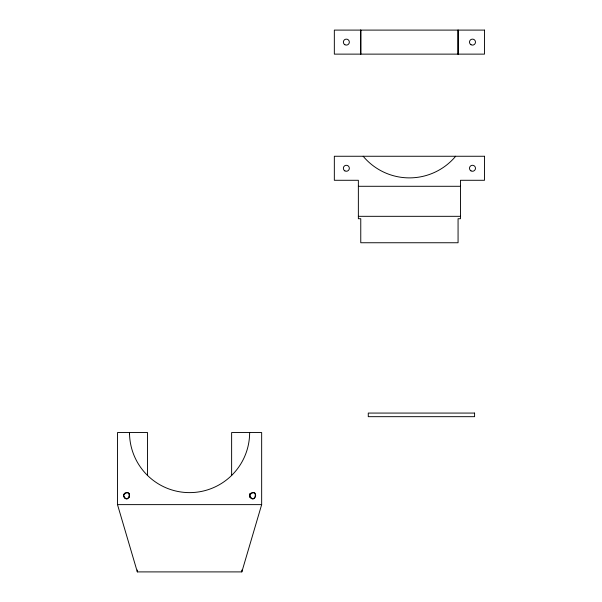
<?xml version="1.0" encoding="UTF-8"?>
<svg xmlns="http://www.w3.org/2000/svg" width="602" height="602" viewBox="0 0 602 602"><rect width="100%" height="100%" fill="white"/><g stroke="black" fill="none" stroke-linecap="round" stroke-linejoin="round"><path stroke-width="0.9" d="M147.535 475.618L147.535 432.552L117.503 432.552L117.503 504.626L137.324 571.9L241.838 571.9L261.659 504.626L261.659 432.552L231.627 432.552L231.627 475.618M358.363 186.289L460.47 186.289M358.363 216.321L460.47 216.321M117.503 504.626L261.659 504.626M249.642 493.76L249.642 497.267M241.838 570.026L241.838 571.9M137.324 570.026L137.324 571.9M129.513 434.403L129.513 432.552A60.065 60.065 0 0 0 189.577 492.617A60.065 60.065 0 0 0 249.642 432.552M129.513 493.76L129.513 497.267M455.669 156.257A60.275 60.275 0 0 1 363.164 156.257M360.764 30.1L360.764 54.127L360.764 30.1M458.069 30.1L458.069 54.127L458.069 30.1M123.613 494.844C127.797 507.862 133.742 485.656 123.613 494.844M249.747 494.844C253.931 507.862 259.883 485.656 249.747 494.844M484.497 30.1L334.336 30.1L334.336 54.127L484.497 54.127L484.497 30.1M484.497 156.257L334.336 156.257L334.336 180.284L358.363 180.284L358.363 218.722L360.764 218.722L360.764 242.749L458.069 242.749L458.069 218.722L460.47 218.722L460.47 180.284L484.497 180.284L484.497 156.257M474.587 413.07L368.273 413.07L368.273 416.674L474.587 416.674L474.587 413.07M125.013 498.223A3.002 3.002 0 0 0 129.513 495.619A3.002 3.002 0 0 0 125.013 493.015A3.002 3.002 0 0 0 125.013 498.223M251.147 498.223A3.002 3.002 0 0 0 255.654 495.619A3.002 3.002 0 0 0 251.147 493.015A3.002 3.002 0 0 0 251.147 498.223M470.982 170.87A3.002 3.002 0 0 0 475.49 168.267A3.002 3.002 0 0 0 470.982 165.67A3.002 3.002 0 0 0 470.982 170.87M344.848 170.87A3.002 3.002 0 0 0 349.348 168.267A3.002 3.002 0 0 0 344.848 165.67A3.002 3.002 0 0 0 344.848 170.87M344.848 44.714A3.002 3.002 0 0 0 349.348 42.11A3.002 3.002 0 0 0 344.848 39.514A3.002 3.002 0 0 0 344.848 44.714M470.982 44.714A3.002 3.002 0 0 0 475.49 42.11A3.002 3.002 0 0 0 470.982 39.514A3.002 3.002 0 0 0 470.982 44.714"/></g></svg>
